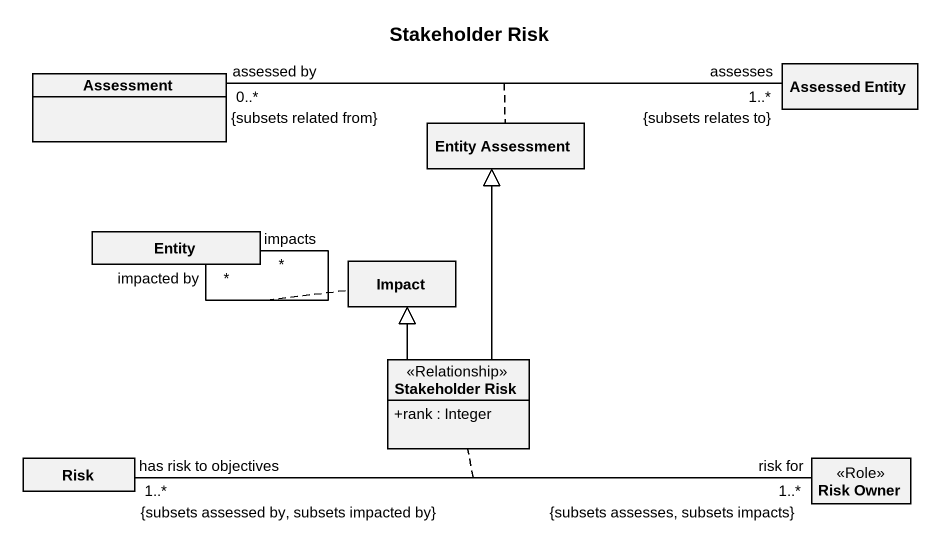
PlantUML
@startuml
title Stakeholder Risk
hide circle
hide empty members
skinparam classAttributeIconSize 0
class Assessment
class "Assessed Entity" as Assessed_Entity
class "Entity Assessment" as Entity_Assessment
class "Entity" as Entity_
class Impact
class "Stakeholder Risk" as Stakeholder_Risk <<Relationship>> {
  +rank : Integer
}
class Risk
class "Risk Owner" as Risk_Owner <<Role>>
Assessment "assessed by\n0..*\n{subsets related from}" -right- "assesses\n1..*\n{subsets relates to}" Assessed_Entity
(Assessment, Assessed_Entity) .. Entity_Assessment
Entity_ "impacted by\n*" -- "impacts\n*" Entity_
(Entity_, Entity_) .. Impact
Stakeholder_Risk -up-|> Entity_Assessment
Stakeholder_Risk -up-|> Impact
Risk "has risk to objectives\n1..*\n{subsets assessed by, subsets impacted by}" -right- "risk for\n1..*\n{subsets assesses, subsets impacts}" Risk_Owner
(Risk, Risk_Owner) .. Stakeholder_Risk
@enduml
